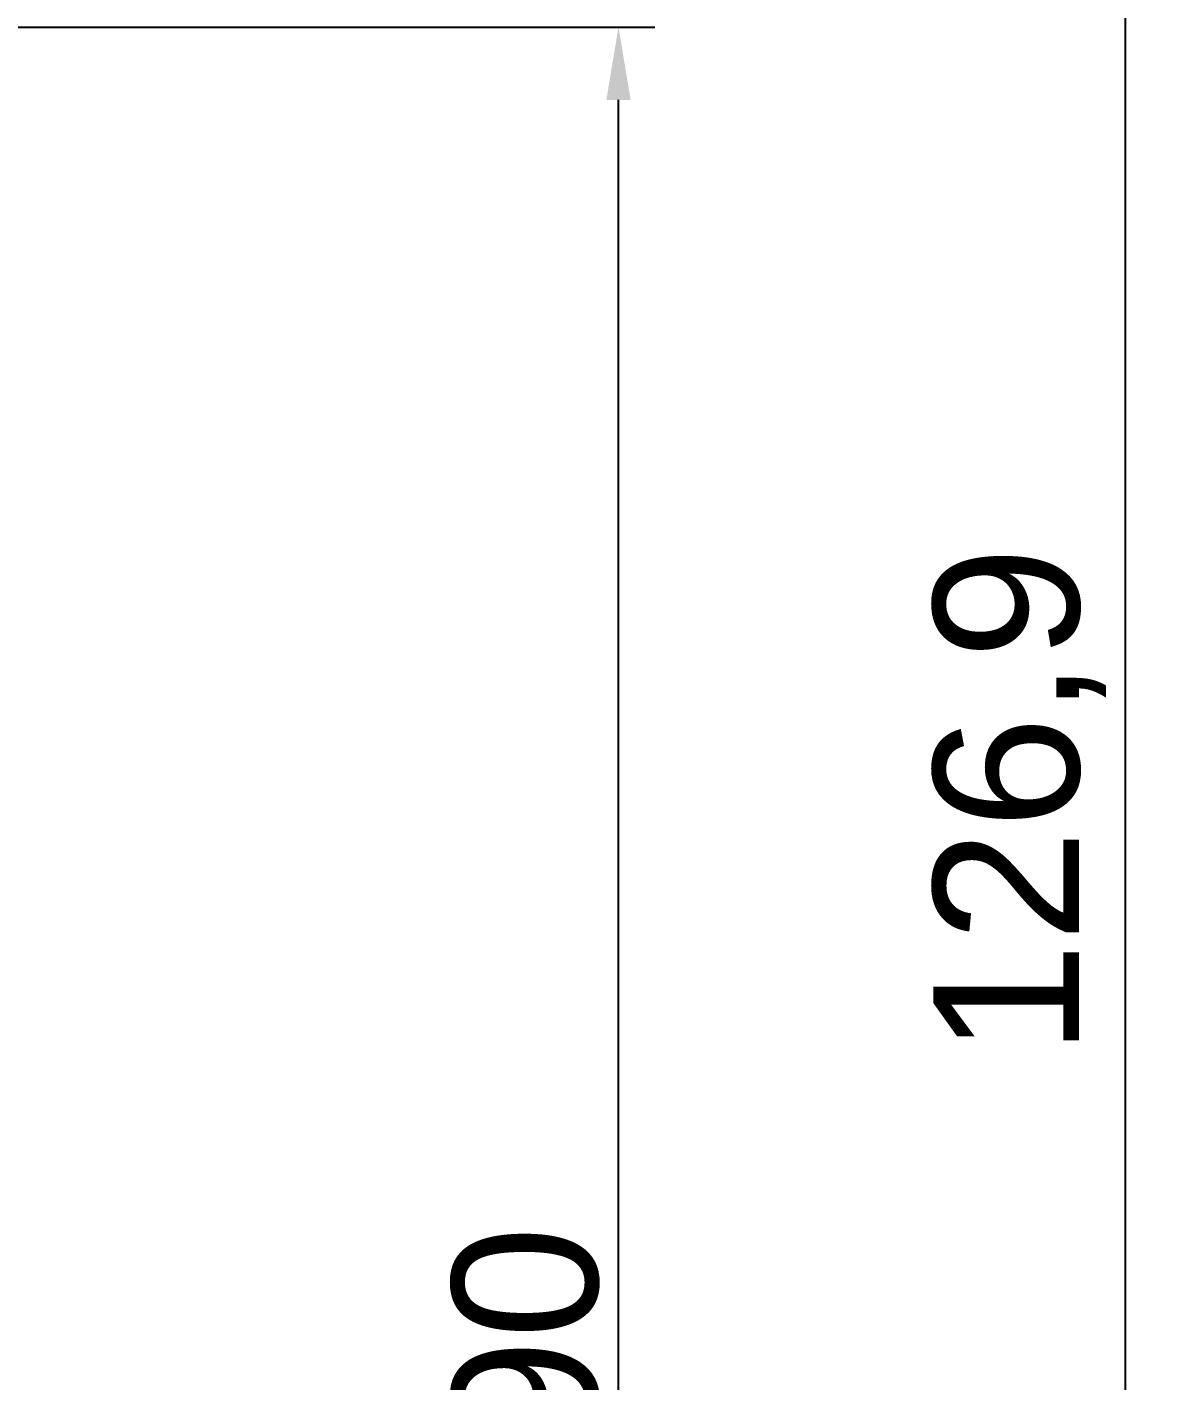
# Model space of a CAD drawing. Header units: millimetres. Extents: x 601 to 1195, y -1757 to -1337.
# Drawn here: x 967.22 to 1006.17, y -1577.49 to -1531.06 of the extents above; entities that cross this region are included whole.
import ezdxf

# ---------------------------------------------------------------- set-up
doc = ezdxf.new("R2010")
doc.units = ezdxf.units.MM
doc.header["$LTSCALE"] = 0.1
doc.layers.add('DIM', color=3, linetype='Continuous', lineweight=9)
doc.styles.get("Standard").update_dxf_attribs({"font": 'arial.ttf'})
doc.dimstyles.new('ISO-25', dxfattribs={"dimtxt": 2.5, "dimasz": 2.5, "dimexe": 1.25, "dimexo": 0.625, "dimtad": 1, "dimtxsty": 'Standard', "dimcen": 2.5, "dimadec": 0, "dimazin": 0, "dimtfac": 1, "dimtmove": 0, "dimatfit": 3, "dimfxl": 0, "dimarcsym": 0})

# ---------------------------------------------------------------- blocks, each defined once
blk = doc.blocks.new('*D60')
at = {"layer": 'Defpoints', "color": 0}
for p in [(965.767, -1531.056), (987.519, -1531.056), (967.87, -1621.056)]:
    blk.add_point(p, dxfattribs=at)
at = {"layer": 'DIM', "color": 0, "lineweight": -2}
for p, q in [((966.392, -1531.056), (988.769, -1531.056)), ((987.519, -1618.556), (987.519, -1533.556)), ((968.495, -1621.056), (988.769, -1621.056))]:
    blk.add_line(p, q, dxfattribs=at)
at = {"layer": 'DIM', "color": 0}
for points in [[(987.103, -1533.556), (987.936, -1533.556), (987.519, -1531.056)], [(987.103, -1618.556), (987.936, -1618.556), (987.519, -1621.056)]]:
    blk.add_solid(points, dxfattribs=at)
at = {"layer": 'DIM', "color": 0, "insert": (984.341, -1576.056), "char_height": 5, "attachment_point": 5, "rotation": 90}
blk.add_mtext('90', dxfattribs=at)
blk = doc.blocks.new('*D61')
at = {"layer": 'Defpoints', "color": 0}
for p in [(943.37, -1494.15), (1004.916, -1494.15), (967.87, -1621.056)]:
    blk.add_point(p, dxfattribs=at)
at = {"layer": 'DIM', "color": 0, "lineweight": -2}
for p, q in [((943.995, -1494.15), (1006.166, -1494.15)), ((1004.916, -1618.556), (1004.916, -1496.65)), ((968.495, -1621.056), (1006.166, -1621.056))]:
    blk.add_line(p, q, dxfattribs=at)
at = {"layer": 'DIM', "color": 0}
for points in [[(1004.5, -1496.65), (1005.333, -1496.65), (1004.916, -1494.15)], [(1004.5, -1618.556), (1005.333, -1618.556), (1004.916, -1621.056)]]:
    blk.add_solid(points, dxfattribs=at)
at = {"layer": 'DIM', "color": 0, "insert": (1001.287, -1557.603), "char_height": 5, "attachment_point": 5, "rotation": 90}
blk.add_mtext('126,9', dxfattribs=at)

msp = doc.modelspace()

# ---------------------------------------------------------------- dimensions: what is measured, and where the dimension line sits
at = {"layer": 'DIM'}
for base, p2, picture, middle in [((1004.916, -1494.15), (943.37, -1494.15), '*D61', (1001.287, -1557.603)), ((987.519, -1531.056), (965.767, -1531.056), '*D60', (984.341, -1576.056))]:
    dim = msp.add_linear_dim(base=base, p1=(967.87, -1621.056), p2=p2, angle=90, dimstyle='ISO-25', override={"dimtxt": 5, "dimdec": 1, "dimcen": 5, "dimtdec": 1, "dimfxl": 1.25}, dxfattribs=at)
    dim.commit()
    dim.dimension.update_dxf_attribs({"geometry": picture, "text_midpoint": middle})

doc.saveas('drawing.dxf')
